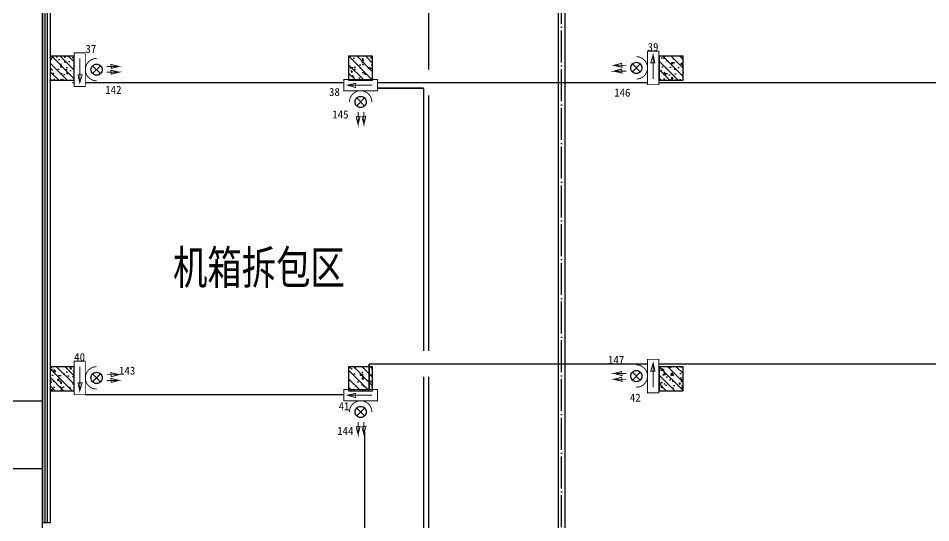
# Model space of a CAD drawing. Header units: millimetres. Extents: x -633009578 to 5705885, y -633235091 to 2571734.
# Drawn here: x 3029123 to 3057631, y 2074535 to 2090298 of the extents above; entities that cross this region are included whole.
import ezdxf

# ---------------------------------------------------------------- set-up
doc = ezdxf.new("R2010")
doc.units = ezdxf.units.MM
doc.header["$LTSCALE"] = 1000
doc.header["$MEASUREMENT"] = 0
doc.linetypes.add('DOTE', pattern=[2.4200000000000004, 2, -0.2, 0.02, -0.2])
doc.layers.get('0').update_dxf_attribs({"color": 9})
for name, color, linetype in [('000000000000电气', 7, 'Continuous'), ('A-COLUM(柱)', 255, 'Continuous'), ('A-F-AREA(计算)', 5, 'Continuous'), ('A-FLOR(看线)', 8, 'Continuous'), ('A-TEXT(房间)', 243, 'Continuous'), ('A-WINDOW（窗）', 4, 'Continuous'), ('电-强电平面-线缆', 3, 'Continuous'), ('电-桥架', 4, 'Continuous'), ('设备-照明', 3, 'Continuous')]:
    doc.layers.add(name, color=color, linetype=linetype)
doc.styles.add('_TCH', font='simhei.ttf', dxfattribs={"width": 0.75, "bigfont": 'hztxt.shx'})
doc.styles.add('IDQSTYLE', font='simhei.ttf', dxfattribs={"width": 0.707, "bigfont": 'hztxt.shx'})
doc.styles.add('宋体', font='simhei.ttf')

# ---------------------------------------------------------------- blocks, each defined once
blk = doc.blocks.new('HC000078')
at = {"color": 0, "linetype": 'Continuous', "const_width": 0.2}
for points in [[(-3.750000000000028, 1.25), (3.75, 1.25), (3.75, -1.25), (-3.750000000000028, -1.25), (-3.750000000000028, 1.25)], [(2.5, 0), (-2.500000000000028, 0)]]:
    blk.add_lwpolyline(points, dxfattribs=at)
blk.add_lwpolyline([(2.917016710174721, 0), (1.120131515022848, 0.3984556212736834), (1.120131515022848, -0.539087017017323)], close=True, dxfattribs=at)
at = {"color": 0, "style": 'IDQSTYLE', "width": 0.7}
blk.add_attdef('PSFHATT', (5.75, -1.25), '', height=2.5, dxfattribs=at)
blk = doc.blocks.new('HC000064')
at = {"color": 0, "linetype": 'Continuous'}
for p, q in [((-0.8838834764831063, -0.8838834764831063), (0.8838834764831063, 0.8838834764831063)), ((-0.8838834764830494, 0.8838834764831063), (0.8838834764831631, -0.8838834764831063))]:
    blk.add_line(p, q, dxfattribs=at)
at = {"color": 0, "linetype": 'Continuous', "const_width": 0.2}
blk.add_lwpolyline([(5.710751695749348e-14, 2.499999999999886, 0.1989123673796647), (-1.767766952966326, 1.767766952966327, 0.1989123673796613), (-2.5, 1.951292859901378e-16, 0.1989123673796761), (-1.767766952966326, -1.76776695296644, 0.1989123673796782), (5.594010226827932e-14, -2.500000000000227)], format="xyb", dxfattribs=at)
for points in [[(2.226896073527712, 0.5659208660671311), (5.003498004369476, 0.5624686703930024), (3.296463286048663, 1.009912150058199), (3.185957433181557, 0.1260038671447887), (5.003498004369476, 0.5624686703930024)], [(2.224443767981995, -0.721123763554715), (5.001045698823816, -0.7245759592289005), (3.294010980502946, -0.2771324795636474), (3.18350512763584, -1.161040762477114), (5.001045698823816, -0.7245759592289005)]]:
    blk.add_lwpolyline(points, dxfattribs=at)
at = {"color": 0, "linetype": 'Continuous'}
for centre, radius, start, end in [((1.199040866595169e-14, -7.105427357601002e-14), 1.250000000000069, 135.0000000000036, 179.9999999999968), ((-2.259303855112194e-14, -1.740829702612245e-13), 1.250000000000117, 89.99999999999898, 134.9999999999991), ((-9.10937991704941e-14, -1.740829702612245e-13), 1.250000000000117, 45.00000000000085, 89.99999999999582), ((-1.252331571777177e-13, -7.088774012231625e-14), 1.250000000000068, 3.249254662582951e-12, 44.99999999999639), ((-2.284838984678572e-13, -5.684341886080801e-14), 1.250000000000172, 315.0000000000093, 2.605510395054555e-12), ((-2.264854970235319e-14, -5.695444116327053e-14), 1.250000000000034, 179.9999999999974, 225.0000000000007), ((-2.270406085358445e-14, -1.338928967697939e-13), 1.24999999999998, 224.9999999999983, 270.000000000001), ((-9.131584377541913e-14, 3.996802888650564e-15), 1.250000000000118, 270.0000000000042, 315.0000000000028)]:
    blk.add_arc(centre, radius, start, end, dxfattribs=at)
at = {"color": 0, "style": 'IDQSTYLE', "width": 0.7}
blk.add_attdef('PSFHATT', (7.003498004369476, -2.500000010000227), '', height=2.5, dxfattribs=at)
blk = doc.blocks.new('$TCHSYS$WIN2D')
for p, q in [((-0.5, 0.5), (0.5, 0.5)), ((0.5, 0.5), (0.4999999999999998, -0.5)), ((0.5, 0.1666666666666666), (-0.5, 0.1666666666666666)), ((0.5, -0.1666666666666667), (-0.5, -0.1666666666666667)), ((-0.4999999999999999, -0.5), (0.5, -0.5))]:
    blk.add_line(p, q)
blk = doc.blocks.new('_FZH')
h = blk.add_hatch()
h.set_pattern_fill('钢筋混凝土', color=256, scale=0.1, style=0)
h.set_pattern_definition([(45, (0, 0), (-0.1767766952966369, 0.1767766952966369), []), (50, (0, 0), (0.7172601826007535, -0.06275213498259512), [0.07500000000000001, -0.8250000000000001]), (355, (0, 0), (-0.138751333613, 0.7521921337000119), [0.06, -0.66]), (100.4514, (0.05977168000000001, -0.00522934), (0.5785093817140216, 0.6894395420609536), [0.06374019, -0.701142112]), (46.1842, (0, 0.2), (1.067241048625645, -0.1655190143290181), [0.1125, -1.2375]), (96.6356, (0.088936745, 0.186206693), (0.9346627055487033, 0.9741178709004418), [0.095610288, -1.051713]), (351.1842, (0, 0.2), (0.9346619451336272, 0.9741186009253247), [0.09000000000000001, -0.9900000000000001]), (21, (0.1, 0.15), (0.5969070521184617, -0.4026188906653388), [0.07500000000000001, -0.8250000000000001]), (326, (0.1, 0.15), (0.2433153319215824, 0.7251500450468529), [0.06, -0.66]), (71.4514, (0.149742233, 0.116448394), (0.84022262858149, 0.3225304967099524), [0.06374019, -0.701142112]), (37.50000000000001, (0, 0), (0.01215985531729062, 0.3328938538313115), [0, -0.652, 0, -0.67, 0, -0.6625000000000001]), (7.499999999999999, (0, 0), (0.2630695374421486, 0.3944117118823603), [0, -0.382, 0, -0.637, 0, -0.2525]), (-32.5, (-0.223, 0), (0.533822436172409, -0.02255487173437976), [0, -0.25, 0, -0.78, 0, -1.035]), (-42.5, (-0.323, 0), (0.5831861693423862, 0.1001049823323177), [0, -0.325, 0, -0.518, 0, -0.735])])
h.paths.add_polyline_path([(-0.5, -0.5), (0.5, -0.5), (0.5, 0.5), (-0.5, 0.5)])
blk.add_lwpolyline([(-0.5, -0.5), (0.5, -0.5), (0.5, 0.5), (-0.5, 0.5)], close=True)

msp = doc.modelspace()

# ---------------------------------------------------------------- linework, layer by layer
at = {"layer": 'A-F-AREA(计算)'}
msp.add_lwpolyline([(3029879.994031782, 2196074.629172625), (3164159.994031782, 2196074.629172625), (3164159.994031782, 2059994.629172625), (3029879.994031782, 2059994.629172625)], close=True, dxfattribs=at)
at = {"layer": 'A-FLOR(看线)'}
msp.add_lwpolyline([(3029879.994031789, 2078334.6291724), (3028879.994031789, 2078334.6291724), (3028879.994031789, 2076234.629172555), (3029879.994031782, 2076234.629172555)], dxfattribs=at)
msp.add_lwpolyline([(3029879.994031789, 2078334.6291724), (3028879.994031789, 2078334.6291724), (3028879.994031789, 2076234.629172555), (3029879.994031782, 2076234.629172555)], dxfattribs=at)
at = {"layer": '电-强电平面-线缆', "color": 1, "linetype": 'Continuous', "const_width": 45}
for points in [[(3041944.346272779, 2088686.507318622), (3041944.346272779, 2097769.384243253)], [(3030808.885039805, 2088286.507318622), (3030869.89403178, 2088286.507318622)], [(3031220.09403178, 2088286.507318622), (3039294.89403178, 2088286.507318622)], [(3040345.09403178, 2088286.507318622), (3048782.716219594, 2088286.507318622)], [(3049132.916219594, 2088286.507318622), (3059090.871589122, 2088286.507318622)], [(3040344.99403178, 2088113.196846513), (3041788.038736179, 2088113.196846513)], [(3041788.038736179, 2079897.371872914), (3041788.038736179, 2088113.196846513)], [(3041944.346272779, 2079897.371872914), (3041944.346272779, 2087886.507318622)], [(3040085.843600584, 2079497.371872914), (3048782.716219594, 2079497.371872914)], [(3040085.843600584, 2078695.401944727), (3040085.843600584, 2079497.371872914)], [(3049132.916219594, 2079497.371872914), (3059090.871589122, 2079497.371872914)], [(3041788.038736179, 2065021.318134862), (3041788.038736179, 2079097.371872914)], [(3041944.346272779, 2065021.318134862), (3041944.346272779, 2079097.371872914)], [(3031219.99403178, 2078536.252723944), (3039294.99403178, 2078536.252723944)], [(3039942.084925985, 2077381.248013907), (3039942.084925985, 2070970.563441248)]]:
    msp.add_lwpolyline(points, dxfattribs=at)
at = {"layer": '电-桥架', "color": 5, "linetype": 'DOTE', "ltscale": 0.5}
msp.add_line((3046098.232629175, 2070766.281510562), (3046098.232748485, 2137238.155458632), dxfattribs=at)
at = {"layer": '电-桥架', "ltscale": 0.5}
msp.add_lwpolyline([(3046198.232748485, 2137238.155458453), (3046198.232629175, 2070766.281510383), (3045998.232629175, 2070766.281510741), (3045998.232748485, 2137238.155458811)], close=True, dxfattribs=at)

# ---------------------------------------------------------------- block references
at = {"layer": 'A-COLUM(柱)', "xscale": 750, "yscale": 750, "zscale": 750, "rotation": 270}
for p in [(3030494.99403178, 2088734.629172626), (3039819.99403178, 2088734.629172626), (3049519.99403178, 2088734.629172626), (3030494.99403178, 2079034.629172626), (3039819.99403178, 2079034.629172626), (3049519.99403178, 2079034.629172626)]:
    msp.add_blockref('_FZH', p, dxfattribs=at)
at = {"layer": 'A-WINDOW（窗）', "xscale": 52000, "yscale": 240, "zscale": 52000, "rotation": 270}
msp.add_blockref('$TCHSYS$WIN2D', (3029999.99403178, 2100534.629172577), dxfattribs=at)
at = {"layer": '设备-照明', "xscale": -140, "yscale": 140, "zscale": 140}
for name, p, rotation in [('HC000078', (3031044.99403178, 2088691.752723944), 89.99999999999993), ('HC000064', (3031569.99403178, 2088691.752723944), 180), ('HC000078', (3048957.816219594, 2088747.852026016), 269.9999999999998), ('HC000078', (3039819.99403178, 2088208.135153474), 359.9999999999999), ('HC000064', (3039819.99403178, 2087683.135153474), 89.99999999999993), ('HC000078', (3048957.816219594, 2079117.352026016), 269.9999999999998), ('HC000078', (3031044.99403178, 2079061.252723944), 89.99999999999993), ('HC000064', (3031569.99403178, 2079061.252723944), 180), ('HC000078', (3039819.99403178, 2078520.401944727), 359.9999999999999), ('HC000064', (3039819.99403178, 2077995.401944727), 89.99999999999993)]:
    msp.add_blockref(name, p, dxfattribs=dict(at, rotation=rotation))
for p in [(3048432.816219594, 2088747.852026016), (3048432.816219594, 2079117.352026016)]:
    msp.add_blockref('HC000064', p, dxfattribs=at)

# ---------------------------------------------------------------- texts
at = {"layer": '000000000000电气', "color": 2, "lineweight": 35, "style": '宋体'}
for s, p in [('37', (3031219.99403178, 2089216.752723944)), ('39', (3048782.816219594, 2089272.852026016)), ('38', (3038830.750672562, 2087868.109576001)), ('40', (3030869.99403178, 2079586.252723944)), ('42', (3048229.737689099, 2078318.378626855)), ('41', (3039132.482121694, 2078049.932829759))]:
    msp.add_text(s, height=250, dxfattribs=at).set_placement(p)
at = {"layer": '000000000000电气', "color": 4, "lineweight": 35, "style": '宋体'}
for s, p in [('142', (3031838.976584955, 2087936.351911285)), ('146', (3047740.548989099, 2087850.146423524)), ('145', (3038932.574862561, 2087166.101107616)), ('147', (3047544.153165971, 2079497.371872914)), ('143', (3032270.140429616, 2079162.693358236)), ('144', (3039085.327169438, 2077280.844676857))]:
    msp.add_text(s, height=250, dxfattribs=at).set_placement(p)
at = {"layer": 'A-TEXT(房间)', "style": '_TCH', "width": 0.75}
msp.add_text('机箱拆包区', height=1050, dxfattribs=at).set_placement((3033956.363140235, 2081984.414159259))

doc.saveas('drawing.dxf')
